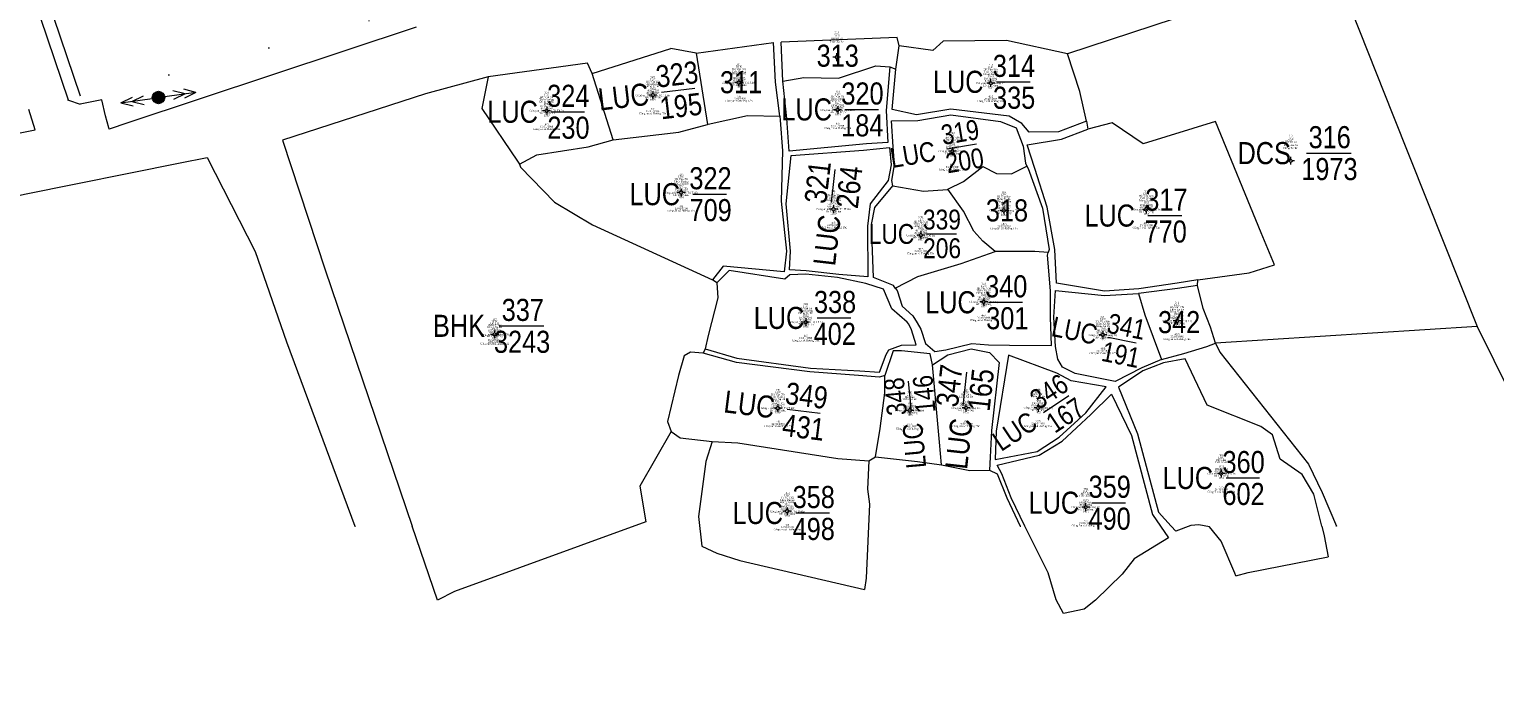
# Model space of a CAD drawing. Header units: metres. Extents: x 546779 to 548251, y 1841578 to 1843315.
# Drawn here: x 547614.9 to 547847.2, y 1841973.6 to 1842078.8 of the extents above; entities that cross this region are included whole.
import ezdxf
from ezdxf.enums import TextEntityAlignment as Align

# ---------------------------------------------------------------- set-up
doc = ezdxf.new("R2010")
doc.units = ezdxf.units.M
doc.header["$MEASUREMENT"] = 0
doc.linetypes.add('DGN Style 1', pattern=[16.3472, 0.0272, -16.32])
for name, color, linetype, lineweight in [('Level 10', 7, 'Continuous', 0), ('Level 11', 7, 'Continuous', 0), ('Level 13', 7, 'Continuous', 0), ('Level 15', 7, 'Continuous', 0), ('Level 18', 7, 'Continuous', 0), ('Level 23', 7, 'Continuous', 0), ('Level 24', 7, 'Continuous', 0), ('Level 55', 7, 'Continuous', 0), ('Level 59', 7, 'Continuous', 0)]:
    doc.layers.add(name, color=color, linetype=linetype, lineweight=lineweight)
doc.styles.add('Style-vnarialNarrowI', font='vnarialNarrowI.shx')
doc.styles.add('Style-Vntimei', font='Vntimei.shx')

# ---------------------------------------------------------------- blocks, each defined once
blk = doc.blocks.new('CS1_6')
at = {"layer": 'Level 55', "linetype": 'Continuous', "lineweight": 0}
h = blk.add_hatch(color=7, dxfattribs=at)
edge = h.paths.add_edge_path()
edge.add_arc((0.004881, -0.002353), 1.000001, 0, 360)
at = {"layer": 'Level 55', "color": 230, "linetype": 'Continuous', "lineweight": 0}
for p, q in [((-5.997419, 0.142317), (-4.054775, 0.732694)), ((-5.997419, 0.142317), (-0.99957, 0.023719)), ((-5.997419, 0.142317), (-4.165248, -0.668092)), ((-4.25309, 0.086418), (-2.310446, 0.676795)), ((-4.25309, 0.086418), (-2.419285, -0.714125)), ((4.248186, -0.116015), (2.425881, 0.692759)), ((6.004015, -0.163682), (4.18171, 0.645091)), ((6.004015, -0.163682), (0.9963, -0.04345)), ((4.248186, -0.116015), (2.315408, -0.708026)), ((6.004015, -0.163682), (4.061371, -0.754059))]:
    blk.add_line(p, q, dxfattribs=at)
blk.add_circle((0.004881, -0.002353), 1.000001, dxfattribs=at)
blk = doc.blocks.new('N_THUA_301')
at = {"layer": 'Level 13', "color": 230, "linetype": 'Continuous', "lineweight": 13, "flags": 128}
blk.add_lwpolyline([(-2.83, 0), (2.5, 0)], dxfattribs=at)
at = {"layer": 'Level 13', "color": 230, "linetype": 'Continuous', "lineweight": 0, "style": 'Style-vnarialNarrowI'}
blk.add_text('314', height=3.49998, dxfattribs=at).set_placement((-0.052599, 0.78), align=Align.CENTER)
blk.add_text('LUC ', height=3.49998, dxfattribs=at).set_placement((-3.771418, -0.00001), align=Align.MIDDLE_RIGHT)
blk.add_text('335', height=3.49998, dxfattribs=at).set_placement((-0.021169, -0.78002), align=Align.TOP_CENTER)
blk = doc.blocks.new('N_THUA_303')
at = {"layer": 'Level 13', "color": 230, "linetype": 'Continuous', "lineweight": 13, "flags": 128}
blk.add_lwpolyline([(-2.61, 0), (4.47, 0)], dxfattribs=at)
at = {"layer": 'Level 13', "color": 230, "linetype": 'Continuous', "lineweight": 0, "style": 'Style-vnarialNarrowI'}
blk.add_text('316', height=3.49998, dxfattribs=at).set_placement((1.088779, 0.78), align=Align.CENTER)
blk.add_text('DCS ', height=3.49998, dxfattribs=at).set_placement((-3.946954, -0.00001), align=Align.MIDDLE_RIGHT)
blk.add_text('1973', height=3.49998, dxfattribs=at).set_placement((1.044337, -0.78002), align=Align.TOP_CENTER)
blk = doc.blocks.new('N_THUA_304')
at = {"layer": 'Level 13', "color": 230, "linetype": 'Continuous', "lineweight": 13, "flags": 128}
blk.add_lwpolyline([(-2.84, 0), (2.54, 0)], dxfattribs=at)
at = {"layer": 'Level 13', "color": 230, "linetype": 'Continuous', "lineweight": 0, "style": 'Style-vnarialNarrowI'}
blk.add_text('317', height=3.49998, dxfattribs=at).set_placement((0.089274, 0.78), align=Align.CENTER)
blk.add_text('LUC ', height=3.49998, dxfattribs=at).set_placement((-3.771418, -0.00001), align=Align.MIDDLE_RIGHT)
blk.add_text('770', height=3.49998, dxfattribs=at).set_placement((-0.015308, -0.78002), align=Align.TOP_CENTER)
blk = doc.blocks.new('N_THUA_306')
at = {"layer": 'Level 13', "color": 230, "linetype": 'Continuous', "lineweight": 13, "flags": 128}
blk.add_lwpolyline([(-2.836804, 0.009206), (2.489731, 0.003366)], dxfattribs=at)
at = {"layer": 'Level 13', "color": 230, "linetype": 'Continuous', "lineweight": 0, "style": 'Style-vnarialNarrowI'}
blk.add_text('319', height=3.499869, rotation=359.999964, dxfattribs=at).set_placement((-0.027861, 0.78698), align=Align.CENTER)
blk.add_text('LUC ', height=3.499869, rotation=359.999964, dxfattribs=at).set_placement((-3.765269, -0.002056), align=Align.MIDDLE_RIGHT)
blk.add_text('200', height=3.499869, rotation=359.999964, dxfattribs=at).set_placement((-0.037167, -0.774843), align=Align.TOP_CENTER)
blk = doc.blocks.new('N_THUA_307')
at = {"layer": 'Level 13', "color": 230, "linetype": 'Continuous', "lineweight": 13, "flags": 128}
blk.add_lwpolyline([(-2.84, 0), (2.48, 0)], dxfattribs=at)
at = {"layer": 'Level 13', "color": 230, "linetype": 'Continuous', "lineweight": 0, "style": 'Style-vnarialNarrowI'}
blk.add_text('320', height=3.49998, dxfattribs=at).set_placement((-0.045308, 0.78), align=Align.CENTER)
blk.add_text('LUC ', height=3.49998, dxfattribs=at).set_placement((-3.771418, -0.00001), align=Align.MIDDLE_RIGHT)
blk.add_text('184', height=3.49998, dxfattribs=at).set_placement((-0.072599, -0.78002), align=Align.TOP_CENTER)
blk = doc.blocks.new('N_THUA_308')
at = {"layer": 'Level 13', "color": 230, "linetype": 'Continuous', "lineweight": 13, "flags": 128}
blk.add_lwpolyline([(-2.838088, -0.007487), (2.406344, -0.00239)], dxfattribs=at)
at = {"layer": 'Level 13', "color": 230, "linetype": 'Continuous', "lineweight": 0, "style": 'Style-vnarialNarrowI'}
blk.add_text('321', height=3.49998, rotation=0.00004, dxfattribs=at).set_placement((0.082629, 0.776142), align=Align.CENTER)
blk.add_text('LUC ', height=3.49998, rotation=0.00004, dxfattribs=at).set_placement((-3.770056, -0.006815), align=Align.MIDDLE_RIGHT)
blk.add_text('264', height=3.49998, rotation=0.00004, dxfattribs=at).set_placement((-0.101974, -0.781183), align=Align.TOP_CENTER)
blk = doc.blocks.new('N_THUA_309')
at = {"layer": 'Level 13', "color": 230, "linetype": 'Continuous', "lineweight": 13, "flags": 128}
blk.add_lwpolyline([(-2.84, 0), (2.48, 0)], dxfattribs=at)
at = {"layer": 'Level 13', "color": 230, "linetype": 'Continuous', "lineweight": 0, "style": 'Style-vnarialNarrowI'}
blk.add_text('322', height=3.49998, dxfattribs=at).set_placement((-0.062184, 0.78), align=Align.CENTER)
blk.add_text('LUC ', height=3.49998, dxfattribs=at).set_placement((-3.771418, -0.00001), align=Align.MIDDLE_RIGHT)
blk.add_text('709', height=3.49998, dxfattribs=at).set_placement((-0.03671, -0.78002), align=Align.TOP_CENTER)
blk = doc.blocks.new('N_THUA_310')
at = {"layer": 'Level 13', "color": 230, "linetype": 'Continuous', "lineweight": 13, "flags": 128}
blk.add_lwpolyline([(-2.829314, 0.001693), (2.4969, -0.002731)], dxfattribs=at)
at = {"layer": 'Level 13', "color": 230, "linetype": 'Continuous', "lineweight": 0, "style": 'Style-vnarialNarrowI'}
blk.add_text('323', height=3.499984, rotation=359.999872, dxfattribs=at).set_placement((-0.052662, 0.783611), align=Align.CENTER)
blk.add_text('LUC ', height=3.499984, rotation=359.999872, dxfattribs=at).set_placement((-3.780985, -0.003127), align=Align.MIDDLE_RIGHT)
blk.add_text('195', height=3.499984, rotation=359.999872, dxfattribs=at).set_placement((-0.026907, -0.77855), align=Align.TOP_CENTER)
blk = doc.blocks.new('N_THUA_311')
at = {"layer": 'Level 13', "color": 230, "linetype": 'Continuous', "lineweight": 13, "flags": 128}
blk.add_lwpolyline([(-2.84, 0), (2.48, 0)], dxfattribs=at)
at = {"layer": 'Level 13', "color": 230, "linetype": 'Continuous', "lineweight": 0, "style": 'Style-vnarialNarrowI'}
blk.add_text('324', height=3.49998, dxfattribs=at).set_placement((-0.072599, 0.78), align=Align.CENTER)
blk.add_text('LUC ', height=3.49998, dxfattribs=at).set_placement((-3.771418, -0.00001), align=Align.MIDDLE_RIGHT)
blk.add_text('230', height=3.49998, dxfattribs=at).set_placement((-0.045308, -0.78002), align=Align.TOP_CENTER)
blk = doc.blocks.new('N_THUA_324')
at = {"layer": 'Level 13', "color": 230, "linetype": 'Continuous', "lineweight": 13, "flags": 128}
blk.add_lwpolyline([(-2.61, 0), (4.47, 0)], dxfattribs=at)
at = {"layer": 'Level 13', "color": 230, "linetype": 'Continuous', "lineweight": 0, "style": 'Style-vnarialNarrowI'}
blk.add_text('337', height=3.49998, dxfattribs=at).set_placement((1.159274, 0.78), align=Align.CENTER)
blk.add_text('BHK ', height=3.49998, dxfattribs=at).set_placement((-3.719263, -0.00001), align=Align.MIDDLE_RIGHT)
blk.add_text('3243', height=3.49998, dxfattribs=at).set_placement((1.044337, -0.78002), align=Align.TOP_CENTER)
blk = doc.blocks.new('N_THUA_325')
at = {"layer": 'Level 13', "color": 230, "linetype": 'Continuous', "lineweight": 13, "flags": 128}
blk.add_lwpolyline([(-2.84, 0), (2.48, 0)], dxfattribs=at)
at = {"layer": 'Level 13', "color": 230, "linetype": 'Continuous', "lineweight": 0, "style": 'Style-vnarialNarrowI'}
blk.add_text('338', height=3.49998, dxfattribs=at).set_placement((-0.011769, 0.78), align=Align.CENTER)
blk.add_text('LUC ', height=3.49998, dxfattribs=at).set_placement((-3.771418, -0.00001), align=Align.MIDDLE_RIGHT)
blk.add_text('402', height=3.49998, dxfattribs=at).set_placement((-0.062184, -0.78002), align=Align.TOP_CENTER)
blk = doc.blocks.new('N_THUA_326')
at = {"layer": 'Level 13', "color": 230, "linetype": 'Continuous', "lineweight": 13, "flags": 128}
blk.add_lwpolyline([(-2.833336, 0), (2.533336, 0)], dxfattribs=at)
at = {"layer": 'Level 13', "color": 230, "linetype": 'Continuous', "lineweight": 0, "style": 'Style-vnarialNarrowI'}
blk.add_text('339', height=3.499937, dxfattribs=at).set_placement((-0.010089, 0.766667), align=Align.CENTER)
blk.add_text('LUC ', height=3.499937, dxfattribs=at).set_placement((-3.769311, -0.0167), align=Align.MIDDLE_RIGHT)
blk.add_text('206', height=3.499937, dxfattribs=at).set_placement((0.018732, -0.788956), align=Align.TOP_CENTER)
blk = doc.blocks.new('N_THUA_327')
at = {"layer": 'Level 13', "color": 230, "linetype": 'Continuous', "lineweight": 13, "flags": 128}
blk.add_lwpolyline([(-2.87, 0), (2.51, 0)], dxfattribs=at)
at = {"layer": 'Level 13', "color": 230, "linetype": 'Continuous', "lineweight": 0, "style": 'Style-vnarialNarrowI'}
blk.add_text('340', height=3.49998, dxfattribs=at).set_placement((-0.045308, 0.78), align=Align.CENTER)
blk.add_text('LUC ', height=3.49998, dxfattribs=at).set_placement((-3.771418, -0.00001), align=Align.MIDDLE_RIGHT)
blk.add_text('301', height=3.49998, dxfattribs=at).set_placement((0.124692, -0.78002), align=Align.TOP_CENTER)
blk = doc.blocks.new('N_THUA_328')
at = {"layer": 'Level 13', "color": 230, "linetype": 'Continuous', "lineweight": 13, "flags": 128}
blk.add_lwpolyline([(-2.867655, -0.001741), (2.166006, -0.00411)], dxfattribs=at)
at = {"layer": 'Level 13', "color": 230, "linetype": 'Continuous', "lineweight": 0, "style": 'Style-vnarialNarrowI'}
blk.add_text('341', height=3.499932, rotation=0.000063, dxfattribs=at).set_placement((-0.063975, 0.750837), align=Align.CENTER)
blk.add_text('LUC ', height=3.499932, rotation=0.000063, dxfattribs=at).set_placement((-3.781851, -0.023567), align=Align.MIDDLE_RIGHT)
blk.add_text('191', height=3.499932, rotation=0.000063, dxfattribs=at).set_placement((-0.059741, -0.815565), align=Align.TOP_CENTER)
blk = doc.blocks.new('N_THUA_332')
at = {"layer": 'Level 13', "color": 230, "linetype": 'Continuous', "lineweight": 13, "flags": 128}
blk.add_lwpolyline([(-2.828145, 0.00773), (2.525564, -0.001104)], dxfattribs=at)
at = {"layer": 'Level 13', "color": 230, "linetype": 'Continuous', "lineweight": 0, "style": 'Style-vnarialNarrowI'}
blk.add_text('347', height=3.499973, dxfattribs=at).set_placement((0.090803, 0.788479), align=Align.CENTER)
blk.add_text('LUC ', height=3.499973, dxfattribs=at).set_placement((-3.773111, 0.004068), align=Align.MIDDLE_RIGHT)
blk.add_text('165', height=3.499973, dxfattribs=at).set_placement((-0.010805, -0.77151), align=Align.TOP_CENTER)
blk = doc.blocks.new('N_THUA_333')
at = {"layer": 'Level 13', "color": 230, "linetype": 'Continuous', "lineweight": 13, "flags": 128}
blk.add_lwpolyline([(-2.82896, -0.008297), (2.527008, -0.005244)], dxfattribs=at)
at = {"layer": 'Level 13', "color": 230, "linetype": 'Continuous', "lineweight": 0, "style": 'Style-vnarialNarrowI'}
blk.add_text('346', height=3.499799, rotation=359.999899, dxfattribs=at).set_placement((0.023911, 0.777932), align=Align.CENTER)
blk.add_text('LUC ', height=3.499799, rotation=359.999899, dxfattribs=at).set_placement((-3.775983, -0.000218), align=Align.MIDDLE_RIGHT)
blk.add_text('167', height=3.499799, rotation=359.999899, dxfattribs=at).set_placement((0.09319, -0.782412), align=Align.TOP_CENTER)
blk = doc.blocks.new('N_THUA_334')
at = {"layer": 'Level 13', "color": 230, "linetype": 'Continuous', "lineweight": 13, "flags": 128}
blk.add_lwpolyline([(-2.833766, -0.003148), (2.531989, -0.00333)], dxfattribs=at)
at = {"layer": 'Level 13', "color": 230, "linetype": 'Continuous', "lineweight": 0, "style": 'Style-vnarialNarrowI'}
blk.add_text('348', height=3.499865, rotation=359.999968, dxfattribs=at).set_placement((0.012378, 0.801678), align=Align.CENTER)
blk.add_text('LUC ', height=3.499865, rotation=359.999968, dxfattribs=at).set_placement((-3.783321, 0.017914), align=Align.MIDDLE_RIGHT)
blk.add_text('146', height=3.499865, rotation=359.999968, dxfattribs=at).set_placement((0.003065, -0.759467), align=Align.TOP_CENTER)
blk = doc.blocks.new('N_THUA_335')
at = {"layer": 'Level 13', "color": 230, "linetype": 'Continuous', "lineweight": 13, "flags": 128}
blk.add_lwpolyline([(-2.86272, 0.003138), (2.438517, 0.004034)], dxfattribs=at)
at = {"layer": 'Level 13', "color": 230, "linetype": 'Continuous', "lineweight": 0, "style": 'Style-vnarialNarrowI'}
blk.add_text('349', height=3.499975, rotation=0.000093, dxfattribs=at).set_placement((-0.060098, 0.771762), align=Align.CENTER)
blk.add_text('LUC ', height=3.499975, rotation=0.000093, dxfattribs=at).set_placement((-3.768032, -0.001682), align=Align.MIDDLE_RIGHT)
blk.add_text('431', height=3.499975, rotation=0.000093, dxfattribs=at).set_placement((0.092352, -0.782595), align=Align.TOP_CENTER)
blk = doc.blocks.new('N_THUA_344')
at = {"layer": 'Level 13', "color": 230, "linetype": 'Continuous', "lineweight": 13, "flags": 128}
blk.add_lwpolyline([(-2.84, 0), (2.48, 0)], dxfattribs=at)
at = {"layer": 'Level 13', "color": 230, "linetype": 'Continuous', "lineweight": 0, "style": 'Style-vnarialNarrowI'}
blk.add_text('358', height=3.49998, dxfattribs=at).set_placement((-0.011769, 0.78), align=Align.CENTER)
blk.add_text('LUC ', height=3.49998, dxfattribs=at).set_placement((-3.771418, -0.00001), align=Align.MIDDLE_RIGHT)
blk.add_text('498', height=3.49998, dxfattribs=at).set_placement((-0.011769, -0.78002), align=Align.TOP_CENTER)
blk = doc.blocks.new('N_THUA_345')
at = {"layer": 'Level 13', "color": 230, "linetype": 'Continuous', "lineweight": 13, "flags": 128}
blk.add_lwpolyline([(-2.84, 0), (2.48, 0)], dxfattribs=at)
at = {"layer": 'Level 13', "color": 230, "linetype": 'Continuous', "lineweight": 0, "style": 'Style-vnarialNarrowI'}
blk.add_text('359', height=3.49998, dxfattribs=at).set_placement((-0.03671, 0.78), align=Align.CENTER)
blk.add_text('LUC ', height=3.49998, dxfattribs=at).set_placement((-3.771418, -0.00001), align=Align.MIDDLE_RIGHT)
blk.add_text('490', height=3.49998, dxfattribs=at).set_placement((-0.045308, -0.78002), align=Align.TOP_CENTER)
blk = doc.blocks.new('N_THUA_346')
at = {"layer": 'Level 13', "color": 230, "linetype": 'Continuous', "lineweight": 13, "flags": 128}
blk.add_lwpolyline([(-2.84, 0), (2.48, 0)], dxfattribs=at)
at = {"layer": 'Level 13', "color": 230, "linetype": 'Continuous', "lineweight": 0, "style": 'Style-vnarialNarrowI'}
blk.add_text('360', height=3.49998, dxfattribs=at).set_placement((-0.045308, 0.77), align=Align.CENTER)
blk.add_text('LUC ', height=3.49998, dxfattribs=at).set_placement((-3.771418, -0.01001), align=Align.MIDDLE_RIGHT)
blk.add_text('602', height=3.49998, dxfattribs=at).set_placement((-0.062184, -0.79002), align=Align.TOP_CENTER)
blk = doc.blocks.new('CENTRD')
at = {"layer": 'Level 11', "linetype": 'Continuous', "lineweight": 0}
h = blk.add_hatch(color=3, dxfattribs=at)
edge = h.paths.add_edge_path()
edge.add_arc((-0.0025, 0), 1.500056, 0, 360)
at = {"layer": 'Level 11', "color": 3, "linetype": 'Continuous', "lineweight": 0}
for p, q in [((-6.200231, 0), (-12.400462, 0)), ((0, 6.200231), (-6.200231, 0)), ((-6.200231, 0), (0, -6.200231)), ((0, 12.400462), (0, 6.200231)), ((6.200231, 0), (0, 6.200231)), ((0, -6.200231), (6.200231, 0)), ((12.600469, 0), (6.200231, 0)), ((0, -6.200231), (0, -12.400462))]:
    blk.add_line(p, q, dxfattribs=at)

msp = doc.modelspace()

# ---------------------------------------------------------------- linework, layer by layer
at = {"layer": 'Level 10', "color": 7, "linetype": 'Continuous', "lineweight": 0}
for p, q in [((547598.33, 1842134.55), (547621.06, 1842067.6)), ((547704.08, 1842071.75), (547716.59, 1842075.72)), ((547720.59, 1842074.99), (547716.59, 1842075.72)), ((547720.59, 1842074.99), (547732.87, 1842076.7)), ((547734.35, 1842070.53), (547734.05, 1842076.73)), ((547752.22, 1842072.43), (547752.79, 1842076.18)), ((547703.37, 1842073.41), (547687.62, 1842071.25)), ((547704.08, 1842071.75), (547703.37, 1842073.41)), ((547720.59, 1842074.99), (547722.37, 1842063.69)), ((547707.44, 1842061.25), (547704.08, 1842071.75)), ((547751.3, 1842072.85), (547752.22, 1842072.43)), ((547782.45, 1842064.21), (547782.67, 1842062.93)), ((547723.86, 1842038.57), (547723.19, 1842039.03)), ((547800.05, 1842038.13), (547800.11, 1842039.07)), ((547844.39, 1842031.65), (547802.94, 1842029.01)), ((547844.39, 1842031.65), (547873.07, 1841973.57)), ((547722.03, 1842028.09), (547721.7, 1842027.41)), ((547747.96, 1842010.33), (547749, 1842010.99)), ((547679.56, 1841988.26), (547675.58, 1842000))]:
    msp.add_line(p, q, dxfattribs=at)
at = {"layer": 'Level 10', "color": 7, "linetype": 'Continuous', "lineweight": 0, "flags": 128}
for points in [[(547821.78, 1842088.57), (547816.82, 1842087.19), (547779.44, 1842074.87)], [(547821.78, 1842088.57), (547831.01, 1842065.21), (547844.39, 1842031.65)], [(547676.2, 1842079.1), (547630.51, 1842063.94), (547627.56, 1842062.96), (547627.5, 1842063.17), (547626.93, 1842065.07)], [(547733.86, 1842064.99), (547733.81, 1842065.44), (547733.18, 1842070.37), (547732.87, 1842076.7)], [(547752.79, 1842076.18), (547752.47, 1842077.48), (547734.05, 1842076.73)], [(547779.44, 1842074.87), (547769.78, 1842077.01), (547759.73, 1842076.91), (547758.13, 1842075.39), (547752.79, 1842076.18)], [(547782.45, 1842064.21), (547781.42, 1842068.92), (547779.44, 1842074.87)], [(547687.62, 1842071.25), (547677.66, 1842068.53), (547655.03, 1842061.22), (547661.79, 1842040.62), (547675.58, 1842000)], [(547687.62, 1842071.25), (547686.61, 1842066.21), (547692.26, 1842057.87), (547692.58, 1842057.4)], [(547734.35, 1842070.53), (547737.68, 1842071.16), (547743.13, 1842071.04), (547749.07, 1842073), (547751.3, 1842072.85)], [(547751.3, 1842072.85), (547750.73, 1842065.9), (547750.97, 1842060.84), (547747.57, 1842060.6), (547735.35, 1842059.47), (547734.97, 1842064.64), (547734.35, 1842070.53)], [(547782.45, 1842064.21), (547778.03, 1842062.51), (547773.4, 1842062.48), (547772.24, 1842063.84), (547770.23, 1842065.02), (547760.94, 1842066.09), (547755.5, 1842065.22), (547751.65, 1842066.08), (547752.22, 1842072.43)], [(547621.06, 1842067.6), (547621.08, 1842067.55), (547622.94, 1842066.91)], [(547626.93, 1842065.07), (547626.39, 1842067.61), (547622.94, 1842066.91)], [(547561.32, 1842052.98), (547561.59, 1842052.05), (547615.79, 1842062.82), (547614.79, 1842066.05)], [(547722.37, 1842063.69), (547722.49, 1842063.72), (547728.74, 1842065.11), (547733.86, 1842064.99)], [(547733.86, 1842064.99), (547733.93, 1842064.37), (547734.29, 1842059.53), (547734.05, 1842051.5), (547734.89, 1842043.57), (547734.56, 1842040.32), (547724.87, 1842041.22), (547723.19, 1842039.03)], [(547751.78, 1842053.96), (547751.62, 1842054.79), (547752.01, 1842057.29), (547751.84, 1842060.13), (547751.58, 1842064.26), (547755.71, 1842064.33), (547760.95, 1842065.2), (547768.85, 1842064.15), (547771.33, 1842063.16), (547772.42, 1842060.23), (547772.77, 1842057.53), (547773.03, 1842057.06)], [(547800.11, 1842039.07), (547808.25, 1842040.14), (547812.25, 1842041.44), (547810.15, 1842046.5), (547802.94, 1842064.14), (547791.47, 1842060.59), (547786.51, 1842063.97), (547782.67, 1842062.93)], [(547707.44, 1842061.25), (547717.86, 1842062.48), (547722.37, 1842063.69)], [(547800.11, 1842039.07), (547796.84, 1842038.5), (547790.74, 1842037.63), (547785.32, 1842037.25), (547777.71, 1842038.5), (547777.42, 1842043.88), (547776.22, 1842050.56), (547774.25, 1842056.69), (547773.05, 1842060.45), (547778.5, 1842061.37), (547782.67, 1842062.93)], [(547692.58, 1842057.4), (547695.34, 1842058.86), (547703.45, 1842060.12), (547707.44, 1842061.25)], [(547735.63, 1842058.78), (547747.14, 1842059.59), (547751.23, 1842060.05), (547751.48, 1842057.28), (547751.03, 1842054.82), (547748.15, 1842051.1), (547747.74, 1842047.57), (547747.8, 1842039.54), (547743.21, 1842039.91), (547738.01, 1842040.45), (547735.41, 1842040.62), (547735.53, 1842043.58), (547734.85, 1842051.12), (547735.63, 1842058.78)], [(547564.03, 1842041.5), (547614.1, 1842052.62), (547638.8, 1842057.59), (547643.05, 1842058.45), (547650.69, 1842043.55), (547655.63, 1842029.23), (547666.49, 1842000)], [(547692.58, 1842057.4), (547692.75, 1842056.93), (547698.14, 1842051.34), (547704.13, 1842047.78), (547723.19, 1842039.03)], [(547760.46, 1842053.41), (547762.95, 1842054.63), (547766.04, 1842057.01), (547768.22, 1842055.9), (547770.6, 1842055.87), (547773.03, 1842057.06)], [(547773.03, 1842057.06), (547773.22, 1842056.72), (547775.5, 1842050.43), (547776.54, 1842043.84), (547776.4, 1842043.37)], [(547752.16, 1842037.75), (547751.88, 1842038.13), (547748.69, 1842039.44), (547748.38, 1842047.84), (547748.93, 1842050.54), (547751.78, 1842053.96)], [(547751.78, 1842053.96), (547756.61, 1842053.11), (547760.41, 1842053.38), (547760.46, 1842053.41)], [(547768, 1842043.54), (547766.02, 1842045.17), (547764.62, 1842046.74), (547762.99, 1842049.95), (547760.46, 1842053.41)], [(547752.16, 1842037.75), (547755.72, 1842039.58), (547762.6, 1842041.66), (547768, 1842043.54)], [(547752.16, 1842037.75), (547752.43, 1842037.37), (547753.27, 1842034.89), (547754.95, 1842033.36), (547755.64, 1842032.24), (547756.2, 1842031.23), (547756.96, 1842028.95), (547758.43, 1842027.69), (547760.17, 1842027.93), (547764.27, 1842028.96), (547766.92, 1842028.75), (547770.28, 1842028.66), (547776.9, 1842028.61), (547776.76, 1842033.12), (547776.78, 1842037.28), (547776.26, 1842042.94), (547776.4, 1842043.37)], [(547776.4, 1842043.37), (547774.28, 1842043.53), (547768, 1842043.54)], [(547722.03, 1842028.09), (547727.02, 1842026.61), (547738.71, 1842025.05), (547746.51, 1842024.59), (547749.65, 1842024.38), (547750.72, 1842027.23), (547751.12, 1842027.97), (547753.14, 1842028.7), (547755.49, 1842028.74), (547754.72, 1842031.12), (547754.28, 1842032.02), (547754.02, 1842032.34), (547751.59, 1842034.47), (547750.28, 1842037.58), (547747.51, 1842038.47), (547743, 1842039.42), (547737.95, 1842039.96), (547735.46, 1842039.86), (547734.66, 1842039.14), (547725.81, 1842040.54), (547723.86, 1842038.57)], [(547723.86, 1842038.57), (547724.04, 1842036.21), (547722.5, 1842030.2), (547722.03, 1842028.09)], [(547794.37, 1842026.42), (547791.26, 1842025.11), (547787.01, 1842022.9), (547780.68, 1842024.18), (547778.68, 1842025.22), (547777.94, 1842026.45), (547777.54, 1842028.47), (547777.3, 1842033.15), (547777.56, 1842037.33), (547785.32, 1842036.55), (547790.69, 1842036.9)], [(547800.05, 1842038.13), (547796.87, 1842037.65), (547790.69, 1842036.9)], [(547790.69, 1842036.9), (547791.73, 1842033.48), (547794.37, 1842026.42)], [(547802.94, 1842029.01), (547802.1, 1842031.53), (547800.94, 1842034.52), (547800.05, 1842038.13)], [(547721.7, 1842027.41), (547719.67, 1842027.55), (547718.68, 1842027), (547717.8, 1842023.88), (547716.06, 1842016.6), (547716.63, 1842015.02)], [(547750.48, 1842023.86), (547749.63, 1842023.59), (547746.33, 1842023.85), (547738.61, 1842024.48), (547726.99, 1842025.94), (547721.7, 1842027.41)], [(547758.07, 1842025.59), (547757.67, 1842027.31), (547753.14, 1842027.81), (547751.8, 1842027.76), (547750.48, 1842023.86)], [(547758.07, 1842025.59), (547760.47, 1842027.13), (547764.19, 1842028.11), (547767.09, 1842027.53), (547768.63, 1842025.93), (547767.43, 1842015.13), (547767.2, 1842010.92), (547767.11, 1842008.84)], [(547774.66, 1842011.84), (547778.11, 1842014.12), (547782.36, 1842017.95), (547785.58, 1842022.1), (547780.02, 1842023.04), (547777.77, 1842024.22), (547770.11, 1842027.1), (547768.14, 1842015.04), (547767.98, 1842010.53), (547774.66, 1842011.84)], [(547794.37, 1842026.42), (547797.88, 1842027.37), (547801.54, 1842028.5), (547802.94, 1842029.01)], [(547802.94, 1842029.01), (547803.62, 1842027.6), (547817.66, 1842009.83), (547819.8, 1842005.33), (547822.11, 1842000)], [(547759.48, 1842009.71), (547759.17, 1842013.29), (547758.07, 1842025.59)], [(547819.76, 1842000), (547818.5, 1842005.03), (547816.64, 1842008.2), (547813.18, 1842010.6), (547811.97, 1842014.45), (547810.11, 1842015.78), (547801.57, 1842019.17), (547798.13, 1842026.51), (547794.67, 1842025.89), (547791.41, 1842024.59), (547787.53, 1842022.03), (547790.55, 1842014.62), (547793.89, 1842002.18), (547795.88, 1842000)], [(547749, 1842010.99), (547749.78, 1842015.46), (547750.49, 1842021.13), (547750.48, 1842023.86)], [(547772.7, 1842000), (547770.5, 1842004.47), (547769.04, 1842008.3), (547768.32, 1842009.68), (547774.98, 1842011.25), (547778.61, 1842013.45), (547783.14, 1842017.68), (547786.42, 1842020.89), (547789.61, 1842014.35), (547792.92, 1842001.83), (547794.19, 1842000)], [(547716.63, 1842015.02), (547711.68, 1842006.35), (547712.6, 1842000.68), (547682.26, 1841989.62), (547679.56, 1841988.26)], [(547716.63, 1842015.02), (547718.04, 1842014), (547723.1, 1842013.43)], [(547723.1, 1842013.43), (547722.13, 1842010.23), (547720.95, 1842001.51), (547721.47, 1841996.79), (547723.89, 1841995.68), (547727.5, 1841994.51), (547747.25, 1841989.94)], [(547723.1, 1842013.43), (547727.2, 1842013.2), (547743.03, 1842010.7), (547747.96, 1842010.33)], [(547749, 1842010.99), (547755.69, 1842010.24), (547759.48, 1842009.71)], [(547747.96, 1842010.33), (547747.73, 1842005.85), (547748.06, 1842003.48), (547747.54, 1841991.74), (547747.25, 1841989.94)], [(547759.48, 1842009.71), (547763.98, 1842008.81), (547767.11, 1842008.84)], [(547767.11, 1842008.84), (547768.3, 1842008.29), (547769.85, 1842004.45), (547771.96, 1842000)], [(547794.19, 1842000), (547795.46, 1841998.15), (547790.02, 1841994.78), (547788.1, 1841992.35), (547783.87, 1841988.24), (547782.08, 1841986.84), (547778.81, 1841986.15), (547777.66, 1841988.3), (547776.38, 1841992.57), (547772.7, 1842000)], [(547806.12, 1841992.09), (547805.97, 1841992.54), (547803.82, 1841997.62), (547801.95, 1841999.85), (547800.29, 1842000.17), (547798.99, 1842000.11), (547796.61, 1841999.2), (547795.88, 1842000)], [(547819.76, 1842000), (547820.15, 1841998.47), (547820.79, 1841995.12)], [(547806.12, 1841992.09), (547808.08, 1841992.63), (547820.79, 1841995.12)]]:
    msp.add_lwpolyline(points, dxfattribs=at)
at = {"layer": 'Level 18', "color": 1, "linetype": 'Continuous', "lineweight": 0}
msp.add_line((547600.22, 1842135.19), (547622.95, 1842068.24), dxfattribs=at)
at = {"layer": 'Level 23', "color": 12, "linetype": 'Continuous', "lineweight": 0}
for p, q in [((547598.33, 1842134.55), (547621.06, 1842067.6)), ((547704.08, 1842071.75), (547716.59, 1842075.72)), ((547720.59, 1842074.99), (547716.59, 1842075.72)), ((547720.59, 1842074.99), (547732.87, 1842076.7)), ((547734.35, 1842070.53), (547734.05, 1842076.73)), ((547703.37, 1842073.41), (547687.62, 1842071.25)), ((547704.08, 1842071.75), (547703.37, 1842073.41)), ((547751.3, 1842072.85), (547752.22, 1842072.43)), ((547782.45, 1842064.21), (547782.67, 1842062.93)), ((547723.86, 1842038.57), (547723.19, 1842039.03)), ((547800.05, 1842038.13), (547800.11, 1842039.07)), ((547722.03, 1842028.09), (547721.7, 1842027.41))]:
    msp.add_line(p, q, dxfattribs=at)
at = {"layer": 'Level 23', "color": 12, "linetype": 'Continuous', "lineweight": 0, "flags": 128}
for points in [[(547821.78, 1842088.57), (547816.82, 1842087.19), (547779.44, 1842074.87)], [(547676.2, 1842079.1), (547630.51, 1842063.94), (547627.56, 1842062.96), (547627.5, 1842063.17), (547626.93, 1842065.07)], [(547733.86, 1842064.99), (547733.81, 1842065.44), (547733.18, 1842070.37), (547732.87, 1842076.7)], [(547752.79, 1842076.18), (547752.47, 1842077.48), (547734.05, 1842076.73)], [(547779.44, 1842074.87), (547769.78, 1842077.01), (547759.73, 1842076.91), (547758.13, 1842075.39), (547752.79, 1842076.18)], [(547687.62, 1842071.25), (547677.66, 1842068.53), (547655.03, 1842061.22), (547661.79, 1842040.62), (547675.58, 1842000)], [(547751.3, 1842072.85), (547750.73, 1842065.9), (547750.97, 1842060.84), (547747.57, 1842060.6), (547735.35, 1842059.47), (547734.97, 1842064.64), (547734.35, 1842070.53)], [(547782.45, 1842064.21), (547778.03, 1842062.51), (547773.4, 1842062.48), (547772.24, 1842063.84), (547770.23, 1842065.02), (547760.94, 1842066.09), (547755.5, 1842065.22), (547751.65, 1842066.08), (547752.22, 1842072.43)], [(547621.06, 1842067.6), (547621.08, 1842067.55), (547622.94, 1842066.91)], [(547626.93, 1842065.07), (547626.39, 1842067.61), (547622.94, 1842066.91)], [(547561.32, 1842052.98), (547561.59, 1842052.05), (547615.79, 1842062.82), (547614.79, 1842066.05)], [(547733.86, 1842064.99), (547733.93, 1842064.37), (547734.29, 1842059.53), (547734.05, 1842051.5), (547734.89, 1842043.57), (547734.56, 1842040.32), (547724.87, 1842041.22), (547723.19, 1842039.03)], [(547751.78, 1842053.96), (547751.62, 1842054.79), (547752.01, 1842057.29), (547751.84, 1842060.13), (547751.58, 1842064.26), (547755.71, 1842064.33), (547760.95, 1842065.2), (547768.85, 1842064.15), (547771.33, 1842063.16), (547772.42, 1842060.23), (547772.77, 1842057.53), (547773.03, 1842057.06)], [(547800.11, 1842039.07), (547796.84, 1842038.5), (547790.74, 1842037.63), (547785.32, 1842037.25), (547777.71, 1842038.5), (547777.42, 1842043.88), (547776.22, 1842050.56), (547774.25, 1842056.69), (547773.05, 1842060.45), (547778.5, 1842061.37), (547782.67, 1842062.93)], [(547735.63, 1842058.78), (547747.14, 1842059.59), (547751.23, 1842060.05), (547751.48, 1842057.28), (547751.03, 1842054.82), (547748.15, 1842051.1), (547747.74, 1842047.57), (547747.8, 1842039.54), (547743.21, 1842039.91), (547738.01, 1842040.45), (547735.41, 1842040.62), (547735.53, 1842043.58), (547734.85, 1842051.12), (547735.63, 1842058.78)], [(547564.03, 1842041.5), (547614.1, 1842052.62), (547638.8, 1842057.59), (547643.05, 1842058.45), (547650.69, 1842043.55), (547655.63, 1842029.23), (547666.49, 1842000)], [(547773.03, 1842057.06), (547773.22, 1842056.72), (547775.5, 1842050.43), (547776.54, 1842043.84), (547776.4, 1842043.37)], [(547752.16, 1842037.75), (547751.88, 1842038.13), (547748.69, 1842039.44), (547748.38, 1842047.84), (547748.93, 1842050.54), (547751.78, 1842053.96)], [(547752.16, 1842037.75), (547752.43, 1842037.37), (547753.27, 1842034.89), (547754.95, 1842033.36), (547755.64, 1842032.24), (547756.2, 1842031.23), (547756.96, 1842028.95), (547758.43, 1842027.69), (547760.17, 1842027.93), (547764.27, 1842028.96), (547766.92, 1842028.75), (547770.28, 1842028.66), (547776.9, 1842028.61), (547776.76, 1842033.12), (547776.78, 1842037.28), (547776.26, 1842042.94), (547776.4, 1842043.37)], [(547722.03, 1842028.09), (547727.02, 1842026.61), (547738.71, 1842025.05), (547746.51, 1842024.59), (547749.65, 1842024.38), (547750.72, 1842027.23), (547751.12, 1842027.97), (547753.14, 1842028.7), (547755.49, 1842028.74), (547754.72, 1842031.12), (547754.28, 1842032.02), (547754.02, 1842032.34), (547751.59, 1842034.47), (547750.28, 1842037.58), (547747.51, 1842038.47), (547743, 1842039.42), (547737.95, 1842039.96), (547735.46, 1842039.86), (547734.66, 1842039.14), (547725.81, 1842040.54), (547723.86, 1842038.57)], [(547794.37, 1842026.42), (547791.26, 1842025.11), (547787.01, 1842022.9), (547780.68, 1842024.18), (547778.68, 1842025.22), (547777.94, 1842026.45), (547777.54, 1842028.47), (547777.3, 1842033.15), (547777.56, 1842037.33), (547785.32, 1842036.55), (547790.69, 1842036.9)], [(547800.05, 1842038.13), (547796.87, 1842037.65), (547790.69, 1842036.9)], [(547750.48, 1842023.86), (547749.63, 1842023.59), (547746.33, 1842023.85), (547738.61, 1842024.48), (547726.99, 1842025.94), (547721.7, 1842027.41)], [(547758.07, 1842025.59), (547757.67, 1842027.31), (547753.14, 1842027.81), (547751.8, 1842027.76), (547750.48, 1842023.86)], [(547758.07, 1842025.59), (547760.47, 1842027.13), (547764.19, 1842028.11), (547767.09, 1842027.53), (547768.63, 1842025.93), (547767.43, 1842015.13), (547767.2, 1842010.92), (547767.11, 1842008.84)], [(547774.66, 1842011.84), (547778.11, 1842014.12), (547782.36, 1842017.95), (547785.58, 1842022.1), (547780.02, 1842023.04), (547777.77, 1842024.22), (547770.11, 1842027.1), (547768.14, 1842015.04), (547767.98, 1842010.53), (547774.66, 1842011.84)], [(547794.37, 1842026.42), (547797.88, 1842027.37), (547801.54, 1842028.5), (547802.94, 1842029.01)], [(547802.94, 1842029.01), (547803.62, 1842027.6), (547817.66, 1842009.83), (547819.8, 1842005.33), (547822.11, 1842000)], [(547819.76, 1842000), (547818.5, 1842005.03), (547816.64, 1842008.2), (547813.18, 1842010.6), (547811.97, 1842014.45), (547810.11, 1842015.78), (547801.57, 1842019.17), (547798.13, 1842026.51), (547794.67, 1842025.89), (547791.41, 1842024.59), (547787.53, 1842022.03), (547790.55, 1842014.62), (547793.89, 1842002.18), (547795.88, 1842000)], [(547772.7, 1842000), (547770.5, 1842004.47), (547769.04, 1842008.3), (547768.32, 1842009.68), (547774.98, 1842011.25), (547778.61, 1842013.45), (547783.14, 1842017.68), (547786.42, 1842020.89), (547789.61, 1842014.35), (547792.92, 1842001.83), (547794.19, 1842000)], [(547767.11, 1842008.84), (547768.3, 1842008.29), (547769.85, 1842004.45), (547771.96, 1842000)]]:
    msp.add_lwpolyline(points, dxfattribs=at)
at = {"layer": 'Level 24', "color": 2, "linetype": 'DGN Style 1', "lineweight": 0}
for p, q in [((547666.49, 1842000), (547675.58, 1842000)), ((547771.96, 1842000), (547772.7, 1842000)), ((547794.19, 1842000), (547795.88, 1842000)), ((547822.11, 1842000), (547819.76, 1842000))]:
    msp.add_line(p, q, dxfattribs=at)
at = {"layer": 'Level 59', "color": 6, "linetype": 'DGN Style 1', "lineweight": 0, "flags": 128}
msp.add_lwpolyline([(547621.06, 1842067.6), (547634.94, 1842071.03), (547675.15, 1842081.87)], dxfattribs=at)

# ---------------------------------------------------------------- block references
at = {"layer": 'Level 11', "color": 3, "linetype": 'Continuous', "lineweight": 0, "xscale": 0.049998, "yscale": 0.049998, "zscale": 0.049998}
for p in [(547742.86, 1842074.35), (547727.35, 1842070.32), (547767.27, 1842070.26), (547713.7, 1842068.32), (547696.89, 1842065.86), (547743.02, 1842065.99), (547761.2, 1842059.46), (547814.83, 1842057.94), (547718.22, 1842052.87), (547742.35, 1842050.27), (547769.37, 1842050.06), (547791.94, 1842050.2), (547756.19, 1842046.12), (547766.17, 1842035.55), (547737.95, 1842032.34), (547796.82, 1842032.55), (547688.63, 1842030.4), (547785.05, 1842030.3), (547733.54, 1842018.72), (547754.45, 1842018.32), (547763.36, 1842018.73), (547774.8, 1842018.75), (547803.83, 1842008.33), (547782.33, 1842002.99), (547735.03, 1842002.34)]:
    msp.add_blockref('CENTRD', p, dxfattribs=at)
at = {"layer": 'Level 13', "color": 230, "linetype": 'Continuous', "lineweight": 0}
for name, p, xscale, yscale, zscale, rotation in [('N_THUA_310', (547717.9, 1842069.13), 0.999999, 0.999999, 0.999999, 6.732298), ('N_THUA_306', (547762.82, 1842060.22), 0.899999, 0.899999, 0.899999, 9.426891), ('N_THUA_328', (547788.43, 1842029.43), 0.9, 0.9, 0.9, 348.568209), ('N_THUA_332', (547763.22, 1842021.89), 1.000002, 1.000002, 1.000002, 83.659808), ('N_THUA_335', (547737.84, 1842018.18), 1.000002, 1.000002, 1.000002, 352.838482), ('N_THUA_334', (547754.47, 1842020.72), 0.9, 0.9, 0.9, 95.110449), ('N_THUA_333', (547777.76, 1842019.44), 0.9, 0.9, 0.9, 33.459603)]:
    msp.add_blockref(name, p, dxfattribs=dict(at, xscale=xscale, yscale=yscale, zscale=zscale, rotation=rotation))
for name, p in [('N_THUA_301', (547771.02, 1842070.45)), ('N_THUA_311', (547700.39, 1842065.7)), ('N_THUA_307', (547747, 1842066.07)), ('N_THUA_303', (547819.93, 1842059.14)), ('N_THUA_309', (547722.92, 1842052.63)), ('N_THUA_304', (547795.04, 1842049.24)), ('N_THUA_327', (547769.79, 1842035.49)), ('N_THUA_324', (547691.95, 1842031.75)), ('N_THUA_325', (547742.62, 1842033.01)), ('N_THUA_346', (547807.42, 1842007.63)), ('N_THUA_344', (547739.24, 1842002.07)), ('N_THUA_345', (547786.18, 1842003.7))]:
    msp.add_blockref(name, p, dxfattribs=at)
at = {"layer": 'Level 13', "color": 230, "linetype": 'Continuous', "lineweight": 0, "rotation": 83.374894}
msp.add_blockref('N_THUA_308', (547742.35, 1842054.15), dxfattribs=at)
at = {"layer": 'Level 13', "color": 230, "linetype": 'Continuous', "lineweight": 0, "xscale": 0.899999, "yscale": 0.899999, "zscale": 0.899999}
msp.add_blockref('N_THUA_326', (547759.56, 1842046.34), dxfattribs=at)
at = {"layer": 'Level 55', "color": 230, "linetype": 'Continuous', "lineweight": 0, "xscale": 0.999999, "yscale": 0.999999, "zscale": 0.999999, "rotation": 9.408415}
msp.add_blockref('CS1_6', (547635.35, 1842067.96), dxfattribs=at)

# ---------------------------------------------------------------- texts
at = {"layer": 'Level 13', "color": 230, "linetype": 'Continuous', "lineweight": 0, "style": 'Style-vnarialNarrowI'}
for s, p in [('313', (547743.03, 1842074.59)), ('311', (547727.71, 1842070.39)), ('318', (547769.86, 1842050.06)), ('342', (547797.15, 1842032.34))]:
    msp.add_text(s, height=3.5, dxfattribs=at).set_placement(p, align=Align.MIDDLE_CENTER)
at = {"layer": 'Level 15', "color": 3, "linetype": 'Continuous', "lineweight": 0, "char_height": 0.3, "attachment_point": 5, "style": 'Style-Vntimei'}
for s, insert in [('313\\PDCS\\PUBND x·\\PTh«n Xa Re\\P \\P \\P \\P \\P \\P \\P \\P \\P \\P \\P \\P \\P \\P', (547742.86, 1842074.3)), ('316\\PDCS\\PUBND x·\\PTh«n Xa Re\\P§ång Xa Re\\P \\P \\P \\P \\P \\P \\P \\P \\P \\P \\P \\P \\P', (547814.83, 1842057.89))]:
    msp.add_mtext(s, dxfattribs=dict(at, insert=insert))
for s, insert, line_spacing_factor in [('311\\PBHK\\PHå V¨n X·\\PTh«n Ruéng\\P§ång Xa Re\\P1952\\P190457203\\P30/06/1987\\PC«ng an t∅nh B×nh TrÞ Thiªn\\PHå ThÞ PhiÒn\\P1959\\P \\P \\P \\P4/6\\P12/01/1998\\PC«ng an x· H\xadíng T©n\\P', (547727.35, 1842070.27), 0.72), ('314\\PLUC\\PHå V¨n Söa\\PTh«n Xa Re\\P§ång Xa Re\\P1950\\P191143200\\P30/06/1987\\PC«ng an t∅nh Qu¶ng TrÞ\\PHå ThÞ Nang\\P1957\\P \\P \\P \\P48/5\\P23/10/1998\\PC«ng an x· H\xadíng T©n\\P', (547767.27, 1842070.21), 0.72), ('323\\PLUC\\PHå V¨n X·\\PTh«n Ruéng\\P§ång Xa Re\\P1952\\P190457203\\P30/06/1987\\PC«ng an t∅nh B×nh TrÞ Thiªn\\PHå ThÞ PhiÒn\\P1959\\P \\P \\P \\P4/6\\P12/01/1998\\PC«ng an x· H\xadíng T©n\\P', (547713.7, 1842068.27), 0.72), ('324\\PLUC\\PHå V¨n X·\\PTh«n Ruéng\\P§ång Xa Re\\P1952\\P190457203\\P30/06/1987\\PC«ng an t∅nh B×nh TrÞ Thiªn\\PHå ThÞ PhiÒn\\P1959\\P \\P \\P \\P4/6\\P12/01/1998\\PC«ng an x· H\xadíng T©n\\P', (547696.89, 1842065.81), 0.72), ('320\\PLUC\\PHå V¨n X·\\PTh«n Ruéng\\P§ång Xa Re\\P1952\\P190457203\\P30/06/1987\\PC«ng an t∅nh B×nh TrÞ Thiªn\\PHå ThÞ PhiÒn\\P1959\\P \\P \\P \\P4/6\\P12/01/1998\\PC«ng an x· H\xadíng T©n\\P', (547743.02, 1842065.94), 0.72), ('319\\PLUC\\PHå V¨n Söa\\PTh«n Xa Re\\P§ång Xa Re\\P1950\\P191143200\\P30/06/1987\\PC«ng an t∅nh Qu¶ng TrÞ\\PHå ThÞ Nang\\P1957\\P \\P \\P \\P48/5\\P23/10/1998\\PC«ng an x· H\xadíng T©n\\P', (547761.2, 1842059.41), 0.72), ('322\\PLUC\\PHå V¨n X·\\PTh«n Ruéng\\P§ång Xa Re\\P1952\\P190457203\\P30/06/1987\\PC«ng an t∅nh B×nh TrÞ Thiªn\\PHå ThÞ PhiÒn\\P1959\\P \\P \\P \\P4/6\\P12/01/1998\\PC«ng an x· H\xadíng T©n\\P', (547718.22, 1842052.82), 0.72), ('321\\PLUC\\PHå V¨n X·\\PTh«n Ruéng\\P§ång Xa Re\\P1952\\P190457203\\P30/06/1987\\PC«ng an t∅nh B×nh TrÞ Thiªn\\PHå ThÞ PhiÒn\\P1959\\P \\P \\P \\P4/6\\P12/01/1998\\PC«ng an x· H\xadíng T©n\\P', (547742.35, 1842050.22), 0.72), ('318\\PLUC\\PHå V¨n Söa\\PTh«n Xa Re\\P§ång Xa Re\\P1950\\P191143200\\P30/06/1987\\PC«ng an t∅nh Qu¶ng TrÞ\\PHå ThÞ Nang\\P1957\\P \\P \\P \\P48/5\\P23/10/1998\\PC«ng an x· H\xadíng T©n\\P', (547769.37, 1842050.01), 0.72), ('317\\PLUC\\PHå V¨n Söa\\PTh«n Xa Re\\P§ång Xa Re\\P1950\\P191143200\\P30/06/1987\\PC«ng an t∅nh Qu¶ng TrÞ\\PHå ThÞ Nang\\P1957\\P \\P \\P \\P48/5\\P23/10/1998\\PC«ng an x· H\xadíng T©n\\P', (547791.94, 1842050.15), 0.72), ('339\\PLUC\\PHå V¨n Söa\\PTh«n Xa Re\\P§ång Xa Re\\P1950\\P191143200\\P30/06/1987\\PC«ng an t∅nh Qu¶ng TrÞ\\PHå ThÞ Nang\\P1957\\P \\P \\P \\P48/5\\P23/10/1998\\PC«ng an x· H\xadíng T©n\\P', (547756.19, 1842046.07), 0.72), ('340\\PLUC\\PHå V¨n Söa\\PTh«n Xa Re\\P§ång Xa Re\\P1950\\P191143200\\P30/06/1987\\PC«ng an t∅nh Qu¶ng TrÞ\\PHå ThÞ Nang\\P1957\\P \\P \\P \\P48/5\\P23/10/1998\\PC«ng an x· H\xadíng T©n\\P', (547766.17, 1842035.5), 0.72), ('338\\PLUC\\PHå V¨n X·\\PTh«n Ruéng\\P§ång Xa Re\\P1952\\P190457203\\P30/06/1987\\PC«ng an t∅nh B×nh TrÞ Thiªn\\PHå ThÞ PhiÒn\\P1959\\P \\P \\P \\P4/6\\P12/01/1998\\PC«ng an x· H\xadíng T©n\\P', (547737.95, 1842032.29), 0.72), ('342\\PLUC\\PHå V¨n Söa\\PTh«n Xa Re\\P§ång Xa Re\\P1950\\P191143200\\P30/06/1987\\PC«ng an t∅nh Qu¶ng TrÞ\\PHå ThÞ Nang\\P1957\\P \\P \\P \\P48/5\\P23/10/1998\\PC«ng an x· H\xadíng T©n\\P', (547796.82, 1842032.5), 0.72), ('337\\PBHK\\PHå S\xadl\\PTh«n Xa Re\\P§ång Xa Re\\P1960\\P197236283\\P24/02/2006\\PC«ng an t∅nh Qu¶ng TrÞ\\PHå ThÞ Tr¨ng\\P1970\\P197236264\\P24/02/2006\\PC«ng an t∅nh Qu¶ng TrÞ\\P \\P \\P \\P', (547688.63, 1842030.35), 0.585), ('341\\PLUC\\PHå V¨n Söa\\PTh«n Xa Re\\P§ång Xa Re\\P1950\\P191143200\\P30/06/1987\\PC«ng an t∅nh Qu¶ng TrÞ\\PHå ThÞ Nang\\P1957\\P \\P \\P \\P48/5\\P23/10/1998\\PC«ng an x· H\xadíng T©n\\P', (547785.05, 1842030.25), 0.72), ('349\\PLUC\\PHå V¨n X·\\PTh«n Ruéng\\P§ång Xa Re\\P1952\\P190457203\\P30/06/1987\\PC«ng an t∅nh B×nh TrÞ Thiªn\\PHå ThÞ PhiÒn\\P1959\\P \\P \\P \\P4/6\\P12/01/1998\\PC«ng an x· H\xadíng T©n\\P', (547733.54, 1842018.67), 0.72), ('348\\PLUC\\PHå C¨m\\PTh«n Xa Re\\P \\P1950\\P190457003\\P05/05/1992\\PC«ng an t∅nh Qu¶ng TrÞ\\PHå ThÞ Heng\\P1955\\P \\P \\P \\P27/5\\P21/10/1998\\PC«ng An x· H\xadíng T©n\\P', (547754.45, 1842018.27), 0.72), ('347\\PLUC\\PHå C¨m\\PTh«n Xa Re\\P \\P1950\\P190457003\\P05/05/1992\\PC«ng an t∅nh Qu¶ng TrÞ\\PHå ThÞ Heng\\P1955\\P \\P \\P \\P27/5\\P21/10/1998\\PC«ng An x· H\xadíng T©n\\P', (547763.36, 1842018.68), 0.72), ('346\\PLUC\\PHå C¨m\\PTh«n Xa Re\\P \\P1950\\P190457003\\P05/05/1992\\PC«ng an t∅nh Qu¶ng TrÞ\\PHå ThÞ Heng\\P1955\\P \\P \\P \\P27/5\\P21/10/1998\\PC«ng An x· H\xadíng T©n\\P', (547774.8, 1842018.7), 0.72), ('360\\PLUC\\PHå C¨m\\PTh«n Xa Re\\P \\P1950\\P190457003\\P05/05/1992\\PC«ng an t∅nh Qu¶ng TrÞ\\PHå ThÞ Heng\\P1955\\P \\P \\P \\P27/5\\P21/10/1998\\PC«ng An x· H\xadíng T©n\\P', (547803.83, 1842008.28), 0.72), ('359\\PLUC\\PHå C¨m\\PTh«n Xa Re\\P \\P1950\\P190457003\\P05/05/1992\\PC«ng an t∅nh Qu¶ng TrÞ\\PHå ThÞ Heng\\P1955\\P \\P \\P \\P27/5\\P21/10/1998\\PC«ng An x· H\xadíng T©n\\P', (547782.33, 1842002.94), 0.72), ('358\\PLUC\\PHå V¨n X·\\PTh«n Ruéng\\P§ång Xa Re\\P1952\\P190457203\\P30/06/1987\\PC«ng an t∅nh B×nh TrÞ Thiªn\\PHå ThÞ PhiÒn\\P1959\\P \\P \\P \\P4/6\\P12/01/1998\\PC«ng an x· H\xadíng T©n\\P', (547735.03, 1842002.29), 0.72)]:
    msp.add_mtext(s, dxfattribs=dict(at, insert=insert, line_spacing_factor=line_spacing_factor))

doc.saveas('drawing.dxf')
